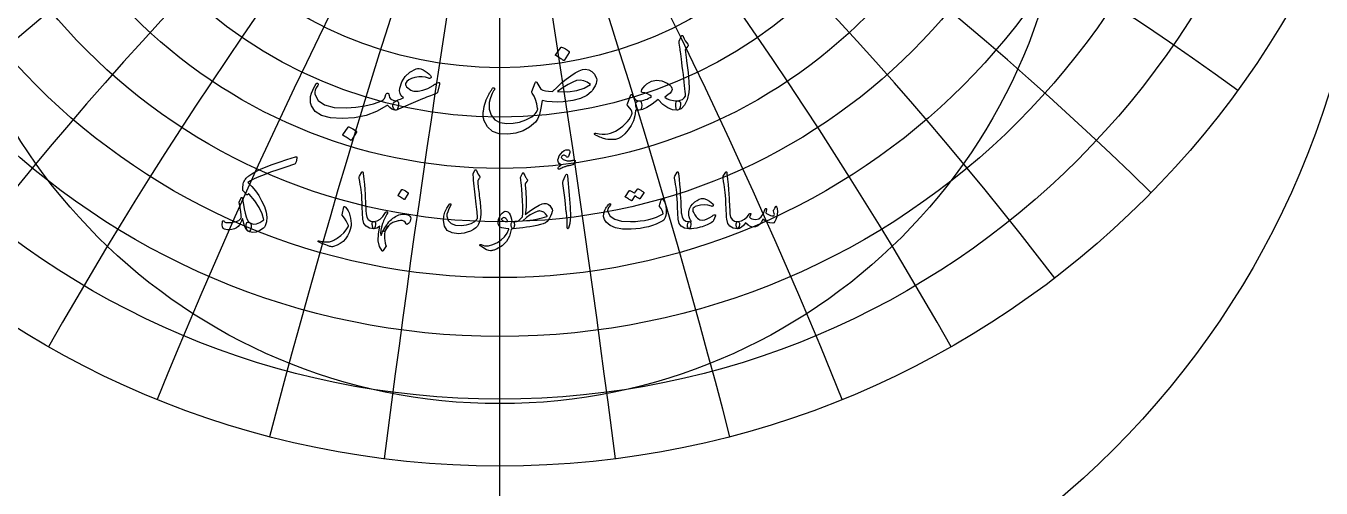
# Model space of a CAD drawing. Header units: millimetres. Extents: x -68 to 68, y -68 to 87.
# Drawn here: x -21.7 to 37.6, y -29.9 to -8.7 of the extents above; entities that cross this region are included whole.
import ezdxf

# ---------------------------------------------------------------- set-up
doc = ezdxf.new("R2010")
doc.units = ezdxf.units.MM
for name, color, linetype in [('ENGRAVE', 7, 'Continuous'), ('ENGRAVE_FINE', 8, 'Continuous'), ('GUIDE', 3, 'Continuous'), ('TEXT', 5, 'Continuous')]:
    doc.layers.add(name, color=color, linetype=linetype)

msp = doc.modelspace()

# ---------------------------------------------------------------- linework, layer by layer
at = {"layer": 'ENGRAVE'}
msp.add_lwpolyline([(0, -60.75), (0, 60.75)], dxfattribs=at)
for centre, radius in [((0, 0), 60.75), ((0, 12.9209), 41.8128), ((0, 11.6414), 37.4659), ((0, 10.6029), 33.562), ((0, 0), 39.7663), ((0, 9.7522), 30.0141), ((0, 9.0503), 26.7554), ((0, 8.4686), 23.7335), ((0, 7.9855), 20.9064), ((0, 0), 26.0306), ((0, 7.5846), 18.2399)]:
    msp.add_circle(centre, radius, dxfattribs=at)
at = {"layer": 'ENGRAVE_FINE'}
for centre, radius, start, end in [((-729.8172, -122.3881), 741.0759, 7.2741385, 13.7327429), ((-729.8172, -122.3881), 741.0759, 7.2741385, 13.7327429), ((729.8172, -122.3881), 741.0759, 166.2672571, 172.7258615), ((729.8172, -122.3881), 741.0759, 166.2672571, 172.7258615), ((-353.5632, -122.3881), 376.2541, 14.600687, 27.283105), ((-353.5632, -122.3881), 376.2541, 14.600687, 27.283105), ((353.5632, -122.3881), 376.2541, 152.716895, 165.399313), ((353.5632, -122.3881), 376.2541, 152.716895, 165.399313), ((-222.8915, -122.3881), 257.3729, 22.032702, 40.487991), ((-222.8915, -122.3881), 257.3729, 22.032702, 40.487991), ((222.8915, -122.3881), 257.3729, 139.512009, 157.967298), ((222.8915, -122.3881), 257.3729, 139.512009, 157.967298), ((-153.3626, -122.3881), 200.2006, 29.62447, 53.218263), ((-153.3626, -122.3881), 200.2006, 29.62447, 53.218263), ((153.3626, -122.3881), 200.2006, 126.781737, 150.37553), ((153.3626, -122.3881), 200.2006, 126.781737, 150.37553), ((-107.9808, -122.3881), 167.9883, 37.431974, 65.38611), ((-107.9808, -122.3881), 167.9883, 37.431974, 65.38611), ((107.9808, -122.3881), 167.9883, 114.61389, 142.568026), ((107.9808, -122.3881), 167.9883, 114.61389, 142.568026), ((-74.2972, -122.3881), 148.5943, 45.513129, 76.945134), ((-74.2972, -122.3881), 148.5943, 45.513129, 76.945134), ((74.2972, -122.3881), 148.5943, 103.054866, 134.486871), ((74.2972, -122.3881), 148.5943, 103.054866, 134.486871), ((-46.838, -122.3881), 136.9453, 53.927662, 87.885106), ((-46.838, -122.3881), 136.9453, 53.927662, 87.885106), ((46.838, -122.3881), 136.9453, 92.114894, 126.072338), ((46.838, -122.3881), 136.9453, 92.114894, 126.072338)]:
    msp.add_arc(centre, radius, start, end, dxfattribs=at)
at = {"layer": 'GUIDE'}
msp.add_circle((0, 0), 61.7625, dxfattribs=at)
at = {"layer": 'TEXT'}
for points in [[(8.2154, -9.4432), (8.2477, -9.365), (8.2729, -9.303), (8.2909, -9.2572), (8.3016, -9.2276), (8.31, -9.2087), (8.3208, -9.1953), (8.334, -9.1872), (8.3495, -9.1845), (8.3672, -9.1875), (8.3819, -9.1965), (8.3935, -9.2114), (8.4022, -9.2324), (8.442, -9.3351), (8.4896, -9.4276), (8.545, -9.5099), (8.6082, -9.5821), (8.6259, -9.6051), (8.631, -9.6312), (8.6235, -9.6602), (8.6034, -9.6923), (8.498, -9.8408), (8.5052, -9.9072), (8.5124, -9.9725), (8.5196, -10.0366), (8.5268, -10.0994), (8.534, -10.1611), (8.5411, -10.2216), (8.5483, -10.2809), (8.5555, -10.3389), (8.6217, -10.8767), (8.6621, -11.297), (8.6768, -11.6), (8.6657, -11.7856), (8.5753, -12.1224), (8.4573, -12.3712), (8.3118, -12.532), (8.1388, -12.6048), (8.134, -12.6048), (8.1292, -12.6048), (8.1244, -12.6048), (8.1196, -12.6048), (8.0912, -12.5778), (8.0729, -12.5162), (8.0648, -12.4197), (8.0669, -12.2886), (8.0714, -12.2401), (8.0849, -12.2048), (8.1073, -12.1826), (8.1388, -12.1736), (8.2603, -12.1494), (8.3615, -12.1054), (8.4423, -12.0416), (8.5028, -11.9581), (8.4988, -11.8578), (8.4914, -11.7437), (8.4808, -11.6159), (8.4669, -11.4743), (8.45, -11.3195), (8.4304, -11.1521), (8.4081, -10.9722), (8.3831, -10.7797), (8.36, -10.5904), (8.3388, -10.4204), (8.3193, -10.2695), (8.3016, -10.1378), (8.2864, -10.0252), (8.2741, -9.9318), (8.2648, -9.8575), (8.2585, -9.8024), (8.2106, -9.5294), (8.2091, -9.5024), (8.2094, -9.4791), (8.2115, -9.4593), (8.2154, -9.4432)], [(2.7928, -9.7258), (2.7987, -9.7198), (2.8071, -9.7162), (2.8179, -9.715), (2.8311, -9.7162), (2.9242, -9.7539), (3.0119, -9.8), (3.0942, -9.8545), (3.1712, -9.9174), (3.1787, -9.927), (3.182, -9.9366), (3.1811, -9.9461), (3.176, -9.9557), (2.9508, -10.3198), (2.9425, -10.3285), (2.9317, -10.3306), (2.9185, -10.3261), (2.9029, -10.315), (2.8895, -10.3054), (2.8682, -10.291), (2.8392, -10.2719), (2.8023, -10.2479), (2.7571, -10.2192), (2.7029, -10.1857), (2.6398, -10.1473), (2.5676, -10.1042), (2.558, -10.097), (2.5532, -10.0899), (2.5532, -10.0827), (2.558, -10.0755)], [(-2.764, -11.4024), (-2.8598, -11.7856), (-2.8706, -11.8042), (-2.8886, -11.8216), (-2.9137, -11.8377), (-2.946, -11.8527), (-3.0178, -11.878), (-3.0939, -11.906), (-3.1746, -11.9367), (-3.2598, -11.9701), (-3.3495, -12.0058), (-3.4436, -12.0437), (-3.5423, -12.0837), (-3.6454, -12.1257), (-4.7472, -12.6048), (-4.7975, -12.5937), (-4.8382, -12.5605), (-4.8694, -12.5051), (-4.8909, -12.4275), (-4.8945, -12.3452), (-4.8718, -12.2754), (-4.8227, -12.2183), (-4.7472, -12.1736), (-4.7378, -12.1693), (-4.7191, -12.1611), (-4.6911, -12.1489), (-4.6538, -12.1329), (-4.6075, -12.1133), (-4.5526, -12.0904), (-4.489, -12.0642), (-4.4167, -12.0347), (-4.5098, -11.9392), (-4.5688, -11.8347), (-4.5936, -11.7213), (-4.5843, -11.5988), (-4.4921, -11.3075), (-4.3352, -11.0611), (-4.1137, -10.8596), (-3.8275, -10.703), (-3.7649, -10.6883), (-3.6921, -10.6922), (-3.6092, -10.7147), (-3.5161, -10.7557), (-3.4194, -10.8117), (-3.3305, -10.8743), (-3.2493, -10.9434), (-3.176, -11.0192), (-3.1553, -11.047), (-3.146, -11.0731), (-3.1481, -11.0973), (-3.1616, -11.1198), (-3.182, -11.1371), (-3.2047, -11.1461), (-3.2299, -11.1467), (-3.2574, -11.1389), (-3.4008, -11.0937), (-3.5532, -11.0731), (-3.7146, -11.077), (-3.885, -11.1054), (-4.0391, -11.1515), (-4.1616, -11.2132), (-4.2523, -11.2904), (-4.3113, -11.3832), (-4.3173, -11.4246), (-4.3017, -11.4719), (-4.2646, -11.5252), (-4.2059, -11.5844), (-4.1388, -11.6383), (-4.0718, -11.6802), (-4.0047, -11.7102), (-3.9376, -11.7281), (-3.7368, -11.7332), (-3.5221, -11.691), (-3.2936, -11.6015), (-3.0514, -11.4647), (-3.0254, -11.4482), (-2.9999, -11.4323), (-2.9751, -11.4171), (-2.9508, -11.4024), (-2.9275, -11.3886), (-2.9053, -11.3761), (-2.8844, -11.3647), (-2.8646, -11.3545), (-2.8098, -11.3287), (-2.7748, -11.3282), (-2.7595, -11.3527), (-2.764, -11.4024)], [(3.9137, -10.7222), (4.0808, -10.7467), (4.2227, -10.8252), (4.3394, -10.9575), (4.431, -11.1437), (4.4412, -11.215), (4.4334, -11.2946), (4.4077, -11.3826), (4.364, -11.479), (4.3137, -11.5719), (4.2682, -11.6491), (4.2275, -11.7108), (4.1915, -11.7569), (3.982, -11.9293), (3.6981, -12.0635), (3.3401, -12.1593), (2.9077, -12.2168), (2.6476, -12.2293), (2.3988, -12.2239), (2.1613, -12.2006), (1.9353, -12.1593), (1.882, -12.5105), (1.8131, -12.7928), (1.7287, -13.0063), (1.6287, -13.1509), (1.3664, -13.3739), (1.0682, -13.5401), (0.7341, -13.6494), (0.3641, -13.7018), (-0.0254, -13.6835), (-0.3365, -13.5712), (-0.5692, -13.3649), (-0.7233, -13.0646), (-0.7365, -13.0181), (-0.7473, -12.9694), (-0.7557, -12.9187), (-0.7617, -12.8658), (-0.7647, -12.8112), (-0.7641, -12.7551), (-0.7599, -12.6974), (-0.7521, -12.6383), (-0.7353, -12.5337), (-0.7138, -12.4305), (-0.6874, -12.3289), (-0.6563, -12.2287), (-0.6206, -12.1304), (-0.5808, -12.0341), (-0.5368, -11.94), (-0.4886, -11.8479), (-0.4672, -11.8105), (-0.4461, -11.7748), (-0.4253, -11.741), (-0.4048, -11.709), (-0.3849, -11.6787), (-0.3659, -11.6503), (-0.3477, -11.6237), (-0.3305, -11.5988), (-0.3183, -11.5847), (-0.3054, -11.576), (-0.2919, -11.5728), (-0.2778, -11.5749), (-0.2629, -11.5805), (-0.2515, -11.588), (-0.2437, -11.5973), (-0.2395, -11.6084), (-0.2383, -11.621), (-0.2395, -11.6347), (-0.2431, -11.6497), (-0.2491, -11.6659), (-0.2841, -11.7189), (-0.3174, -11.7772), (-0.3488, -11.841), (-0.3784, -11.9102), (-0.4407, -12.0871), (-0.479, -12.2539), (-0.4934, -12.4105), (-0.4838, -12.5569), (-0.3943, -12.835), (-0.2311, -13.0371), (0.0057, -13.1631), (0.3162, -13.2131), (0.6162, -13.1991), (0.9078, -13.1425), (1.191, -13.0434), (1.4658, -12.9018), (1.5488, -12.8428), (1.6203, -12.7712), (1.6805, -12.6871), (1.7293, -12.5904), (1.735, -12.5769), (1.7377, -12.5605), (1.7374, -12.541), (1.7341, -12.5185), (1.6919, -12.3042), (1.6371, -12.1162), (1.5697, -11.9545), (1.4898, -11.8192), (1.4739, -11.7943), (1.4646, -11.7725), (1.4619, -11.7536), (1.4658, -11.7377), (1.6143, -11.3449), (1.6356, -11.3153), (1.6563, -11.303), (1.6763, -11.3081), (1.6958, -11.3305), (1.873, -11.6323), (1.9679, -11.6772), (2.0898, -11.7114), (2.2386, -11.7347), (2.4143, -11.7473), (2.623, -11.544), (2.8323, -11.3557), (3.0422, -11.1823), (3.2526, -11.024), (3.4538, -10.8919), (3.6311, -10.7976), (3.7844, -10.741), (3.9137, -10.7222)], [(4.1484, -11.4311), (4.0014, -11.3192), (3.8478, -11.2515), (3.6877, -11.2282), (3.5209, -11.2491), (3.3401, -11.3129), (3.1329, -11.418), (2.8993, -11.5644), (2.6395, -11.7521), (3.1128, -11.7536), (3.5221, -11.7006), (3.8673, -11.5931), (4.1484, -11.4311)], [(8.1388, -12.1736), (8.2088, -12.1841), (8.2561, -12.2156), (8.2807, -12.268), (8.2825, -12.3413), (8.2591, -12.4548), (8.2274, -12.5365), (8.1873, -12.5865), (8.1388, -12.6048), (7.9181, -12.5847), (7.6969, -12.4958), (7.475, -12.338), (7.2525, -12.1114), (6.972, -12.329), (6.734, -12.4838), (6.5385, -12.5757), (6.3855, -12.6048), (6.3349, -12.5934), (6.2933, -12.5593), (6.2607, -12.5024), (6.237, -12.4227), (6.2301, -12.3174), (6.2526, -12.2407), (6.3044, -12.1928), (6.3855, -12.1736), (6.4593, -12.1665), (6.5322, -12.1545), (6.6042, -12.1377), (6.6753, -12.1162), (6.7455, -12.0895), (6.8148, -12.0575), (6.8832, -12.0201), (6.9508, -11.9772), (6.8678, -11.9096), (6.7675, -11.8551), (6.6499, -11.8138), (6.5148, -11.7856), (6.5026, -11.7805), (6.4945, -11.7701), (6.4906, -11.7542), (6.4909, -11.7329), (6.5136, -11.6596), (6.5627, -11.5784), (6.6382, -11.4895), (6.74, -11.3928), (6.9523, -11.2656), (7.1771, -11.2192), (7.4145, -11.2536), (7.6645, -11.3689), (7.7705, -11.4425), (7.8442, -11.515), (7.8855, -11.5862), (7.8945, -11.6563), (7.8681, -11.7317), (7.8034, -11.8144), (7.7004, -11.9042), (7.5591, -12.0012), (7.66, -12.0766), (7.7903, -12.1305), (7.9498, -12.1629), (8.1388, -12.1736)], [(-8.4022, -11.388), (-8.3852, -11.3695), (-8.3675, -11.3617), (-8.3492, -11.3647), (-8.3304, -11.3784), (-8.316, -11.3964), (-8.3112, -11.4168), (-8.316, -11.4395), (-8.3304, -11.4647), (-8.4034, -11.5778), (-8.4501, -11.6826), (-8.4705, -11.779), (-8.4645, -11.8671), (-8.3145, -12.1563), (-8.0226, -12.3581), (-7.5888, -12.4724), (-7.013, -12.4994), (-6.5858, -12.4679), (-6.1759, -12.4024), (-5.7834, -12.3027), (-5.4083, -12.1689), (-5.3421, -12.1296), (-5.2873, -12.0695), (-5.2439, -11.9883), (-5.2119, -11.8862), (-5.2011, -11.8572), (-5.1831, -11.8371), (-5.158, -11.826), (-5.1256, -11.8239), (-5.1026, -11.8338), (-5.0861, -11.8539), (-5.0762, -11.8841), (-5.073, -11.9245), (-5.0505, -12.0245), (-4.9879, -12.0994), (-4.8852, -12.1491), (-4.7424, -12.1736), (-4.6909, -12.185), (-4.6562, -12.2144), (-4.6382, -12.2617), (-4.637, -12.3269), (-4.6544, -12.4485), (-4.6777, -12.5353), (-4.7071, -12.5874), (-4.7424, -12.6048), (-4.8475, -12.591), (-4.9472, -12.5497), (-5.0415, -12.4808), (-5.1304, -12.3844), (-5.1379, -12.3805), (-5.1508, -12.3832), (-5.1691, -12.3925), (-5.1927, -12.4084), (-5.6394, -12.6599), (-6.1268, -12.8395), (-6.655, -12.9473), (-7.2238, -12.9832), (-7.7495, -12.9473), (-8.1579, -12.8395), (-8.4489, -12.6599), (-8.6226, -12.4084), (-8.6621, -12.268), (-8.6753, -12.1245), (-8.6621, -11.9781), (-8.6226, -11.8287), (-8.5693, -11.6898), (-8.5148, -11.5701), (-8.4591, -11.4695), (-8.4022, -11.388)], [(5.8442, -12.3078), (5.9927, -11.9245), (6.0092, -11.894), (6.025, -11.879), (6.0403, -11.8796), (6.055, -11.8958), (6.0951, -11.9629), (6.134, -12.0204), (6.1717, -12.0683), (6.2083, -12.1066), (6.2484, -12.1359), (6.2921, -12.1569), (6.3394, -12.1695), (6.3903, -12.1736), (6.4406, -12.1868), (6.4765, -12.2263), (6.4981, -12.2922), (6.5053, -12.3844), (6.4981, -12.4772), (6.4765, -12.5449), (6.4406, -12.5874), (6.3903, -12.6048), (6.3517, -12.6066), (6.3124, -12.6072), (6.2726, -12.6066), (6.2322, -12.6048), (6.2253, -12.6066), (6.219, -12.612), (6.2133, -12.6209), (6.2083, -12.6335), (6.1825, -12.8602), (6.1196, -13.0802), (6.0196, -13.2937), (5.8825, -13.5006), (5.7295, -13.6805), (5.5819, -13.8131), (5.4397, -13.8985), (5.3029, -13.9365), (5.1741, -13.9464), (5.0562, -13.9473), (4.949, -13.9392), (4.8526, -13.9221), (4.8054, -13.9089), (4.755, -13.8934), (4.7013, -13.8754), (4.6442, -13.855), (4.5842, -13.8317), (4.5215, -13.8047), (4.456, -13.7742), (4.3879, -13.7401), (4.3709, -13.7323), (4.358, -13.7233), (4.3493, -13.7131), (4.3448, -13.7018), (4.3418, -13.6865), (4.3424, -13.6742), (4.3466, -13.6649), (4.3544, -13.6586), (4.3646, -13.653), (4.376, -13.6503), (4.3885, -13.6506), (4.4023, -13.6539), (4.5532, -13.6844), (4.6945, -13.6994), (4.8262, -13.6988), (4.9484, -13.6826), (5.0692, -13.6507), (5.1873, -13.6077), (5.3027, -13.5537), (5.4155, -13.4886), (5.5258, -13.4127), (5.634, -13.3263), (5.7402, -13.2295), (5.8442, -13.1221), (5.9223, -13.0242), (5.9843, -12.9269), (6.0301, -12.8302), (6.0598, -12.7341), (6.0511, -12.667), (6.0154, -12.5904), (5.9529, -12.5042), (5.8634, -12.4084), (5.8478, -12.3877), (5.8394, -12.3641), (5.8382, -12.3374), (5.8442, -12.3078)], [(-6.9508, -13.376), (-6.9448, -13.37), (-6.9364, -13.3664), (-6.9256, -13.3652), (-6.9124, -13.3664), (-6.8193, -13.4042), (-6.7316, -13.4503), (-6.6493, -13.5048), (-6.5723, -13.5676), (-6.5648, -13.5772), (-6.5615, -13.5868), (-6.5624, -13.5964), (-6.5675, -13.6059), (-6.7927, -13.97), (-6.8011, -13.9787), (-6.8118, -13.9808), (-6.825, -13.9763), (-6.8406, -13.9652), (-6.8541, -13.9556), (-6.8753, -13.9413), (-6.9044, -13.9221), (-6.9412, -13.8982), (-6.9864, -13.8694), (-7.0406, -13.8359), (-7.1037, -13.7976), (-7.1759, -13.7544), (-7.1855, -13.7473), (-7.1903, -13.7401), (-7.1903, -13.7329), (-7.1855, -13.7257)], [(-9.3573, -14.7341), (-9.3209, -14.7276), (-9.298, -14.7368), (-9.2886, -14.7617), (-9.2926, -14.8023), (-9.3321, -14.9604), (-9.3443, -15.0008), (-9.3591, -15.0323), (-9.3766, -15.0547), (-9.3968, -15.0682), (-9.8014, -15.2008), (-10.1675, -15.3255), (-10.4948, -15.4424), (-10.7836, -15.5514), (-11.0333, -15.653), (-11.2435, -15.7477), (-11.4141, -15.8354), (-11.5453, -15.9161), (-11.3611, -16.0957), (-11.1932, -16.2933), (-11.0414, -16.5089), (-10.9058, -16.7424), (-10.7818, -17.0146), (-10.7046, -17.267), (-10.674, -17.4996), (-10.6902, -17.7125), (-10.7145, -17.8081), (-10.7441, -17.8867), (-10.7791, -17.9482), (-10.8195, -17.9927), (-10.9875, -18.1077), (-11.1501, -18.1759), (-11.3073, -18.1975), (-11.4591, -18.1723), (-11.5242, -18.1386), (-11.5722, -18.0843), (-11.6032, -18.0093), (-11.6171, -17.9136), (-11.6165, -17.8373), (-11.6037, -17.7807), (-11.5787, -17.7439), (-11.5417, -17.7268), (-11.523, -17.7277), (-11.4995, -17.734), (-11.471, -17.7457), (-11.4375, -17.7628), (-11.2996, -17.8099), (-11.1483, -17.8005), (-10.9835, -17.7345), (-10.8052, -17.6119), (-10.8838, -17.3404), (-11.0225, -17.0541), (-11.2215, -16.753), (-11.4806, -16.437), (-11.488, -16.4319), (-11.4959, -16.4307), (-11.5042, -16.4337), (-11.5129, -16.4406), (-11.5525, -16.473), (-11.5617, -16.4795), (-11.5713, -16.481), (-11.5814, -16.4777), (-11.592, -16.4694), (-11.7644, -16.2754), (-11.7685, -16.2605), (-11.7698, -16.2269), (-11.7685, -16.1743), (-11.7644, -16.1029), (-11.7577, -16.027), (-11.7483, -15.9646), (-11.7361, -15.9156), (-11.7213, -15.8802), (-11.6958, -15.835), (-11.6697, -15.793), (-11.6428, -15.7542), (-11.6153, -15.7185), (-11.5872, -15.6857), (-11.5583, -15.6556), (-11.5288, -15.6282), (-11.4986, -15.6035), (-11.3519, -15.5082), (-11.1707, -15.4091), (-10.9549, -15.3061), (-10.7046, -15.1993), (-10.4196, -15.0887), (-10.1001, -14.9743), (-9.746, -14.8561), (-9.3573, -14.7341)], [(3.3251, -15.1077), (3.2783, -15.1165), (3.2348, -15.1248), (3.1947, -15.1326), (3.158, -15.14), (3.1249, -15.1472), (3.0956, -15.1544), (3.0701, -15.1616), (3.0484, -15.1688), (3.0264, -15.177), (2.9999, -15.1872), (2.969, -15.1994), (2.9335, -15.2137), (2.8935, -15.2302), (2.849, -15.2492), (2.8001, -15.2706), (2.7467, -15.2945), (2.7249, -15.3017), (2.7062, -15.3017), (2.6907, -15.2945), (2.6784, -15.2802), (2.671, -15.2449), (2.6919, -15.2038), (2.741, -15.1569), (2.8185, -15.1041), (2.7592, -15.0704), (2.7143, -15.0341), (2.6838, -14.995), (2.6676, -14.9532), (2.6645, -14.8744), (2.6838, -14.7889), (2.7255, -14.6966), (2.7898, -14.5975), (2.8663, -14.5088), (2.9452, -14.4475), (3.0262, -14.4136), (3.1095, -14.4071), (3.156, -14.4188), (3.1877, -14.4431), (3.2045, -14.4799), (3.2065, -14.5293), (3.1984, -14.5827), (3.185, -14.6317), (3.1661, -14.6761), (3.1419, -14.7161), (3.1176, -14.7442), (3.0951, -14.7565), (3.0745, -14.7532), (3.0556, -14.7341), (3.0341, -14.7056), (3.0089, -14.6847), (2.9802, -14.6714), (2.9478, -14.6658), (2.9139, -14.6658), (2.8841, -14.673), (2.8583, -14.6874), (2.8365, -14.7089), (2.8205, -14.735), (2.8158, -14.7592), (2.8223, -14.7817), (2.8401, -14.8023), (2.9065, -14.8515), (2.9874, -14.8877), (3.0826, -14.9108), (3.1922, -14.9209), (3.2017, -14.9206), (3.2124, -14.9195), (3.2241, -14.9179), (3.2371, -14.9155), (3.2511, -14.9127), (3.2663, -14.9097), (3.2825, -14.9064), (3.2999, -14.9029), (3.3188, -14.8994), (3.3359, -14.8962), (3.3511, -14.8932), (3.3646, -14.8904), (3.3765, -14.888), (3.3871, -14.8863), (3.3963, -14.8853), (3.4041, -14.885), (3.4189, -14.8865), (3.4311, -14.8913), (3.4405, -14.8991), (3.4472, -14.9101), (3.4515, -14.9207), (3.4535, -14.9308), (3.4533, -14.9404), (3.4508, -14.9496), (3.416, -15.0148), (3.3835, -15.0628), (3.3532, -15.0938), (3.3251, -15.1077)], [(-6.3107, -15.4382), (-6.3037, -15.4275), (-6.2972, -15.4203), (-6.2911, -15.4167), (-6.2855, -15.4167), (-6.277, -15.4214), (-6.2693, -15.4356), (-6.2626, -15.4591), (-6.2568, -15.4921), (-6.2271, -15.7605), (-6.2029, -16.0086), (-6.184, -16.2365), (-6.1705, -16.4442), (-6.1619, -16.6218), (-6.1539, -16.781), (-6.1466, -16.9218), (-6.14, -17.0442), (-6.1343, -17.1482), (-6.1297, -17.2337), (-6.1262, -17.3009), (-6.1238, -17.3496), (-6.0919, -17.4955), (-6.0214, -17.6029), (-5.9123, -17.6716), (-5.7646, -17.7017), (-5.7235, -17.7125), (-5.6972, -17.7376), (-5.6857, -17.7771), (-5.6891, -17.831), (-5.7059, -17.9159), (-5.7241, -17.9765), (-5.7437, -18.0129), (-5.7646, -18.025), (-5.9725, -17.9976), (-6.1256, -17.9154), (-6.224, -17.7785), (-6.2675, -17.5867), (-6.2744, -17.495), (-6.2806, -17.403), (-6.2861, -17.3109), (-6.2909, -17.2185), (-6.2953, -17.1258), (-6.2994, -17.033), (-6.3034, -16.9399), (-6.3071, -16.8466), (-6.3138, -16.6686), (-6.3232, -16.5084), (-6.3354, -16.366), (-6.3502, -16.2412), (-6.3677, -16.1214), (-6.3879, -15.9938), (-6.4108, -15.8583), (-6.4364, -15.7149), (-6.4398, -15.6891), (-6.4391, -15.6655), (-6.4344, -15.6442), (-6.4256, -15.6251)], [(-1.1443, -15.352), (-1.138, -15.341), (-1.1299, -15.3332), (-1.12, -15.3284), (-1.1084, -15.3269), (-1.0967, -15.3289), (-1.0868, -15.335), (-1.0787, -15.3451), (-1.0724, -15.3592), (-1.039, -15.4416), (-1.0033, -15.5128), (-0.9653, -15.5728), (-0.9251, -15.6215), (-0.9132, -15.639), (-0.9099, -15.6592), (-0.915, -15.6821), (-0.9287, -15.7077), (-0.9375, -15.7201), (-0.9458, -15.732), (-0.9536, -15.7434), (-0.9611, -15.7544), (-0.968, -15.7647), (-0.9745, -15.7742), (-0.9806, -15.7827), (-0.9862, -15.7903), (-0.9956, -15.8043), (-1.0024, -15.8209), (-1.0064, -15.8402), (-1.0078, -15.8622), (-1.0035, -15.9243), (-0.9979, -15.992), (-0.9909, -16.0653), (-0.9826, -16.1442), (-0.9732, -16.2288), (-0.9629, -16.3189), (-0.9516, -16.4147), (-0.9395, -16.5161), (-0.9259, -16.6172), (-0.9139, -16.7123), (-0.9035, -16.8014), (-0.8946, -16.8843), (-0.8871, -16.9615), (-0.8807, -17.033), (-0.8754, -17.0989), (-0.8712, -17.1592), (-0.8665, -17.3377), (-0.8811, -17.5068), (-0.915, -17.6664), (-0.9682, -17.8166), (-1.0201, -17.9049), (-1.1003, -17.9864), (-1.2087, -18.0612), (-1.3455, -18.1292), (-1.4937, -18.1856), (-1.6329, -18.2253), (-1.7631, -18.2484), (-1.8844, -18.255), (-2.188, -18.2132), (-2.4053, -18.0987), (-2.5365, -17.9114), (-2.5814, -17.6514), (-2.5657, -17.4576), (-2.5149, -17.2679), (-2.4291, -17.0822), (-2.3083, -16.9005), (-2.2991, -16.8899), (-2.2895, -16.8834), (-2.2794, -16.881), (-2.2688, -16.8825), (-2.2576, -16.8868), (-2.2491, -16.8924), (-2.2432, -16.8994), (-2.2401, -16.9077), (-2.2378, -16.92), (-2.2383, -16.9319), (-2.2414, -16.9434), (-2.2473, -16.9544), (-2.3297, -17.1149), (-2.3865, -17.2517), (-2.4177, -17.3646), (-2.4233, -17.4538), (-2.3634, -17.6458), (-2.2338, -17.7798), (-2.0346, -17.8559), (-1.7658, -17.8741), (-1.5235, -17.8479), (-1.3176, -17.787), (-1.1481, -17.6916), (-1.0149, -17.5616), (-1.0178, -17.4988), (-1.0226, -17.4255), (-1.0294, -17.3416), (-1.0383, -17.2472), (-1.0494, -17.142), (-1.063, -17.0258), (-1.0791, -16.8986), (-1.0976, -16.7604), (-1.1151, -16.6178), (-1.1317, -16.4774), (-1.1474, -16.3394), (-1.1623, -16.2035), (-1.1759, -16.0699), (-1.1883, -15.9385), (-1.1993, -15.8094), (-1.209, -15.6826), (-1.2233, -15.5604), (-1.2227, -15.5465), (-1.2206, -15.5335), (-1.2173, -15.5213), (-1.2126, -15.5101)], [(8.1286, -15.4382), (8.1355, -15.4275), (8.1421, -15.4203), (8.1481, -15.4167), (8.1537, -15.4167), (8.1623, -15.4214), (8.1699, -15.4356), (8.1766, -15.4591), (8.1825, -15.4921), (8.2121, -15.7605), (8.2364, -16.0086), (8.2552, -16.2365), (8.2687, -16.4442), (8.2773, -16.6218), (8.2853, -16.781), (8.2926, -16.9218), (8.2992, -17.0442), (8.305, -17.1482), (8.3096, -17.2337), (8.313, -17.3009), (8.3154, -17.3496), (8.3473, -17.4955), (8.4178, -17.6029), (8.5269, -17.6716), (8.6747, -17.7017), (8.7158, -17.7125), (8.742, -17.7376), (8.7535, -17.7771), (8.7501, -17.831), (8.7333, -17.9159), (8.7151, -17.9765), (8.6956, -18.0129), (8.6747, -18.025), (8.4667, -17.9976), (8.3136, -17.9154), (8.2153, -17.7785), (8.1717, -17.5867), (8.1648, -17.495), (8.1587, -17.403), (8.1532, -17.3109), (8.1483, -17.2185), (8.144, -17.1258), (8.1398, -17.033), (8.1359, -16.9399), (8.1322, -16.8466), (8.1254, -16.6686), (8.116, -16.5084), (8.1039, -16.366), (8.0891, -16.2412), (8.0715, -16.1214), (8.0513, -15.9938), (8.0284, -15.8583), (8.0028, -15.7149), (7.9995, -15.6891), (8.0001, -15.6655), (8.0049, -15.6442), (8.0136, -15.6251)], [(10.3525, -15.4382), (10.3594, -15.4275), (10.366, -15.4203), (10.372, -15.4167), (10.3776, -15.4167), (10.3862, -15.4214), (10.3938, -15.4356), (10.4005, -15.4591), (10.4064, -15.4921), (10.436, -15.7605), (10.4603, -16.0086), (10.4791, -16.2365), (10.4926, -16.4442), (10.5012, -16.6218), (10.5092, -16.781), (10.5165, -16.9218), (10.5231, -17.0442), (10.5289, -17.1482), (10.5335, -17.2337), (10.537, -17.3009), (10.5393, -17.3496), (10.5712, -17.4955), (10.6417, -17.6029), (10.7508, -17.6716), (10.8986, -17.7017), (10.9397, -17.7125), (10.9659, -17.7376), (10.9774, -17.7771), (10.974, -17.831), (10.9572, -17.9159), (10.939, -17.9765), (10.9195, -18.0129), (10.8986, -18.025), (10.6907, -17.9976), (10.5375, -17.9154), (10.4392, -17.7785), (10.3956, -17.5867), (10.3888, -17.495), (10.3826, -17.403), (10.3771, -17.3109), (10.3722, -17.2185), (10.3679, -17.1258), (10.3637, -17.033), (10.3598, -16.9399), (10.3561, -16.8466), (10.3493, -16.6686), (10.3399, -16.5084), (10.3278, -16.366), (10.313, -16.2412), (10.2955, -16.1214), (10.2752, -15.9938), (10.2523, -15.8583), (10.2267, -15.7149), (10.2234, -15.6891), (10.224, -15.6655), (10.2288, -15.6442), (10.2375, -15.6251)], [(1.0473, -15.4814), (1.0558, -15.4722), (1.0635, -15.4661), (1.0702, -15.4632), (1.076, -15.4634), (1.083, -15.4665), (1.0895, -15.4724), (1.0956, -15.4809), (1.1012, -15.4921), (1.124, -15.5406), (1.1456, -15.5855), (1.1662, -15.6269), (1.1856, -15.6646), (1.2041, -15.6983), (1.222, -15.7275), (1.2392, -15.7522), (1.2557, -15.7724), (1.2678, -15.789), (1.2718, -15.8065), (1.2678, -15.8249), (1.2557, -15.8442), (1.1838, -15.934), (1.1746, -15.9495), (1.1685, -15.9673), (1.1656, -15.9873), (1.1658, -16.0095), (1.1775, -16.179), (1.1874, -16.3283), (1.1955, -16.4575), (1.2018, -16.5664), (1.2065, -16.6553), (1.2099, -16.7244), (1.2119, -16.7738), (1.2126, -16.8035), (1.2118, -16.8911), (1.2094, -16.9741), (1.2055, -17.0527), (1.2, -17.1268), (1.1931, -17.1964), (1.1852, -17.2616), (1.1761, -17.3222), (1.1658, -17.3783), (1.4099, -17.1915), (1.6212, -17.0478), (1.7997, -16.9472), (1.9455, -16.8897), (2.0104, -16.8744), (2.0685, -16.8682), (2.1199, -16.8709), (2.1646, -16.8825), (2.2277, -16.9153), (2.2877, -16.967), (2.3445, -17.0375), (2.3982, -17.1268), (2.4065, -17.1482), (2.4098, -17.1726), (2.4083, -17.2003), (2.4017, -17.231), (2.366, -17.3415), (2.3236, -17.4466), (2.2744, -17.5463), (2.2185, -17.6406), (2.1642, -17.7012), (2.0874, -17.7538), (1.9881, -17.7982), (1.8664, -17.8346), (1.7035, -17.8706), (1.5417, -17.9033), (1.3811, -17.9326), (1.2215, -17.9586), (1.0633, -17.9809), (0.9067, -17.9994), (0.7517, -18.0141), (0.5982, -18.025), (0.5809, -18.0201), (0.565, -18.0053), (0.5504, -17.9806), (0.5371, -17.946), (0.5254, -17.9035), (0.5192, -17.8624), (0.5183, -17.8227), (0.5227, -17.7843), (0.5328, -17.7509), (0.5488, -17.7259), (0.5706, -17.7095), (0.5982, -17.7017), (0.6349, -17.6997), (0.6696, -17.6972), (0.7023, -17.6943), (0.7329, -17.6909), (0.7615, -17.6875), (0.7882, -17.6846), (0.8127, -17.6821), (0.8353, -17.6801), (1.0365, -17.4861), (1.0383, -17.4777), (1.0401, -17.4668), (1.0419, -17.4534), (1.0437, -17.4376), (1.0455, -17.4193), (1.0473, -17.3985), (1.0491, -17.3753), (1.0509, -17.3496), (1.0524, -17.3216), (1.0536, -17.2917), (1.0542, -17.2597), (1.0545, -17.2256), (1.0545, -17.1898), (1.0545, -17.1524), (1.0545, -17.1135), (1.0545, -17.0729), (1.054, -17.0271), (1.0527, -16.9723), (1.0504, -16.9086), (1.0473, -16.8358), (1.0432, -16.7545), (1.0383, -16.6652), (1.0325, -16.5677), (1.0257, -16.4622), (1.0102, -16.228), (0.9961, -16.0427), (0.9833, -15.9064), (0.9718, -15.8191), (0.9626, -15.7629), (0.9566, -15.7203), (0.9536, -15.6911), (0.9539, -15.6754), (0.9648, -15.6457), (0.9759, -15.6179), (0.9872, -15.5918), (0.9988, -15.5676), (1.0106, -15.5447), (1.0226, -15.5227), (1.0348, -15.5016), (1.0473, -15.4814)], [(2.9981, -15.6179), (3.0325, -15.5514), (3.0601, -15.5281), (3.081, -15.5478), (3.0951, -15.6107), (3.1778, -16.4909), (3.227, -17.0312), (3.238, -17.4628), (3.2108, -17.7857), (3.1454, -17.9999), (3.1335, -18.0174), (3.123, -18.0268), (3.1138, -18.0282), (3.1059, -18.0214), (3.0996, -18.0109), (3.0951, -17.9972), (3.0925, -17.9803), (3.0916, -17.9604), (3.0916, -17.8047), (3.0844, -17.6397), (3.07, -17.4652), (3.0484, -17.2813), (3.0437, -17.2333), (3.0296, -17.1035), (3.006, -16.892), (2.973, -16.5987), (2.894, -15.9484), (2.8922, -15.9138), (2.894, -15.882), (2.8993, -15.8528), (2.9083, -15.8263)], [(-11.5381, -18.1292), (-11.6079, -18.0565), (-11.6701, -17.9424), (-11.7247, -17.787), (-11.7716, -17.5903), (-11.7781, -17.5687), (-11.7869, -17.5652), (-11.7979, -17.5795), (-11.8111, -17.6119), (-11.8223, -17.6423), (-11.834, -17.6725), (-11.8465, -17.7025), (-11.8596, -17.7322), (-11.8732, -17.7617), (-11.887, -17.791), (-11.9011, -17.8201), (-11.9153, -17.849), (-11.9751, -17.928), (-12.0536, -17.9891), (-12.1511, -18.0322), (-12.2674, -18.0574), (-12.3806, -18.069), (-12.4758, -18.0717), (-12.553, -18.0654), (-12.6123, -18.0502), (-12.6653, -18.0129), (-12.6985, -17.9442), (-12.712, -17.844), (-12.7057, -17.7125), (-12.7008, -17.6902), (-12.6932, -17.6738), (-12.6828, -17.6633), (-12.6698, -17.6586), (-12.655, -17.6583), (-12.6429, -17.6613), (-12.6334, -17.6673), (-12.6267, -17.6765), (-12.6063, -17.705), (-12.5773, -17.7259), (-12.5398, -17.7392), (-12.4938, -17.7448), (-12.4676, -17.7461), (-12.4394, -17.7466), (-12.4092, -17.7461), (-12.377, -17.7448), (-12.343, -17.7425), (-12.3074, -17.7394), (-12.2702, -17.7354), (-12.2315, -17.7304), (-12.0707, -17.6958), (-11.9513, -17.6424), (-11.8731, -17.5701), (-11.8363, -17.4789), (-11.8382, -17.4594), (-11.8403, -17.4367), (-11.8427, -17.4109), (-11.8453, -17.3819), (-11.8485, -17.3496), (-11.8529, -17.3137), (-11.8584, -17.2741), (-11.865, -17.231), (-11.872, -17.1871), (-11.8785, -17.1452), (-11.8846, -17.1054), (-11.8902, -17.0676), (-11.8958, -17.0317), (-11.9019, -16.9979), (-11.9084, -16.9662), (-11.9153, -16.9364), (-11.9254, -16.8792), (-11.9306, -16.8331), (-11.9308, -16.7983), (-11.9261, -16.7747), (-11.8507, -16.6095), (-11.8446, -16.6016), (-11.8372, -16.596), (-11.8284, -16.5926), (-11.8183, -16.5915), (-11.8084, -16.5933), (-11.8004, -16.5987), (-11.7941, -16.6077), (-11.7896, -16.6203), (-11.7667, -16.7608), (-11.7375, -16.9238), (-11.702, -17.1093), (-11.6602, -17.3173), (-11.618, -17.4812), (-11.5668, -17.6101), (-11.5067, -17.7039), (-11.4375, -17.7628), (-11.4123, -17.7834), (-11.3944, -17.813), (-11.3836, -17.8517), (-11.38, -17.8993), (-11.3838, -17.9626), (-11.3953, -18.0196), (-11.4144, -18.0704), (-11.4411, -18.1148), (-11.4606, -18.1359), (-11.4833, -18.1454), (-11.5091, -18.1431), (-11.5381, -18.1292)], [(-4.4819, -16.2358), (-4.4775, -16.2313), (-4.4712, -16.2287), (-4.4631, -16.2278), (-4.4532, -16.2287), (-4.3834, -16.2569), (-4.3176, -16.2915), (-4.2558, -16.3324), (-4.1981, -16.3795), (-4.1925, -16.3867), (-4.19, -16.3939), (-4.1907, -16.4011), (-4.1945, -16.4083), (-4.3634, -16.6813), (-4.3697, -16.6878), (-4.3778, -16.6894), (-4.3876, -16.6861), (-4.3993, -16.6777), (-4.4094, -16.6706), (-4.4254, -16.6598), (-4.4471, -16.6454), (-4.4748, -16.6274), (-4.5087, -16.6059), (-4.5493, -16.5807), (-4.5967, -16.552), (-4.6508, -16.5197), (-4.658, -16.5143), (-4.6616, -16.5089), (-4.6616, -16.5035), (-4.658, -16.4981)], [(6.3035, -16.2107), (6.308, -16.2062), (6.3142, -16.2035), (6.3223, -16.2026), (6.3322, -16.2035), (6.3676, -16.2167), (6.4018, -16.2313), (6.4349, -16.2473), (6.4669, -16.2646), (6.498, -16.2834), (6.5285, -16.3041), (6.5582, -16.3266), (6.5873, -16.3508), (6.5929, -16.3582), (6.5954, -16.3661), (6.5947, -16.3744), (6.5909, -16.3831), (6.4184, -16.6562), (6.4137, -16.6598), (6.4068, -16.6598), (6.3976, -16.6562), (6.3861, -16.649), (6.3782, -16.6424), (6.3654, -16.6333), (6.3477, -16.6217), (6.325, -16.6077), (6.2972, -16.591), (6.2639, -16.5713), (6.2253, -16.5487), (6.1813, -16.5233), (6.0448, -16.7352), (6.0385, -16.7417), (6.0304, -16.7433), (6.0205, -16.7399), (6.0089, -16.7316), (5.9988, -16.7244), (5.9828, -16.7137), (5.961, -16.6993), (5.9334, -16.6813), (5.8995, -16.6598), (5.8589, -16.6346), (5.8115, -16.6059), (5.7574, -16.5736), (5.7518, -16.5682), (5.7493, -16.5628), (5.75, -16.5574), (5.7538, -16.552), (5.9298, -16.2897), (5.9343, -16.2852), (5.9406, -16.2825), (5.9487, -16.2816), (5.9586, -16.2825), (5.9887, -16.2923), (6.0178, -16.3036), (6.0461, -16.3166), (6.0735, -16.331), (6.1, -16.3469), (6.1256, -16.3638), (6.1503, -16.3819), (6.1741, -16.4011)], [(-7.137, -17.0226), (-7.135, -17.0161), (-7.1325, -17.011), (-7.1296, -17.0072), (-7.1262, -17.0047), (-7.1161, -17.0038), (-7.1037, -17.0083), (-7.0892, -17.0182), (-7.0723, -17.0334), (-7.0067, -17.1113), (-6.9502, -17.2014), (-6.9026, -17.3036), (-6.8639, -17.4178), (-6.8338, -17.5409), (-6.8154, -17.6622), (-6.8087, -17.7816), (-6.8136, -17.8993), (-6.8455, -18.0542), (-6.8981, -18.2029), (-6.9713, -18.3452), (-7.0651, -18.4813), (-7.1774, -18.6046), (-7.3058, -18.7049), (-7.4504, -18.7824), (-7.6112, -18.837), (-7.6543, -18.8462), (-7.6974, -18.8487), (-7.7406, -18.8444), (-7.7837, -18.8334), (-7.883, -18.7987), (-7.9727, -18.7665), (-8.0528, -18.7367), (-8.1232, -18.7094), (-8.1837, -18.6846), (-8.2341, -18.6623), (-8.2744, -18.6424), (-8.3046, -18.625), (-8.3109, -18.6196), (-8.3154, -18.6142), (-8.3181, -18.6088), (-8.319, -18.6035), (-8.3183, -18.5965), (-8.3163, -18.59), (-8.3129, -18.5839), (-8.3082, -18.5783), (-8.3022, -18.574), (-8.2947, -18.572), (-8.286, -18.5722), (-8.2759, -18.5747), (-8.2144, -18.5912), (-8.1555, -18.6048), (-8.0994, -18.6155), (-8.0459, -18.6232), (-7.9947, -18.628), (-7.9453, -18.6299), (-7.8977, -18.6289), (-7.8519, -18.625), (-7.8062, -18.6177), (-7.759, -18.6066), (-7.7101, -18.5917), (-7.6597, -18.5729), (-7.6077, -18.5501), (-7.5542, -18.5231), (-7.4991, -18.4917), (-7.4424, -18.4562), (-7.2832, -18.3416), (-7.1469, -18.2172), (-7.0335, -18.083), (-6.943, -17.9388), (-6.9371, -17.9271), (-6.934, -17.9136), (-6.9335, -17.8984), (-6.9358, -17.8813), (-6.9735, -17.7805), (-7.0328, -17.6684), (-7.1136, -17.5452), (-7.216, -17.4107), (-7.2205, -17.4021), (-7.2232, -17.3945), (-7.2241, -17.3878), (-7.2232, -17.3819)], [(7.4747, -16.6885), (7.4988, -16.7188), (7.521, -16.7523), (7.5411, -16.7889), (7.5591, -16.8286), (7.5752, -16.8713), (7.5892, -16.9167), (7.6012, -16.9647), (7.6112, -17.0155), (7.6242, -17.1174), (7.6274, -17.2185), (7.6207, -17.3186), (7.604, -17.4178), (7.5789, -17.5063), (7.5466, -17.5777), (7.507, -17.6321), (7.4603, -17.6693), (7.3121, -17.7477), (7.1549, -17.8175), (6.9888, -17.8788), (6.8136, -17.9316), (6.6295, -17.9754), (6.4364, -18.0098), (6.2343, -18.0347), (6.0232, -18.0502), (5.6276, -18.0461), (5.3029, -17.9909), (5.0491, -17.8845), (4.8664, -17.7268), (4.7914, -17.6035), (4.7568, -17.4708), (4.7626, -17.3287), (4.8089, -17.1771), (4.8245, -17.1445), (4.8426, -17.1111), (4.8631, -17.0771), (4.8861, -17.0424), (4.9116, -17.007), (4.9396, -16.971), (4.97, -16.9343), (5.0029, -16.8969), (5.0139, -16.8863), (5.0253, -16.8798), (5.0372, -16.8774), (5.0496, -16.8789), (5.0579, -16.8821), (5.0649, -16.8879), (5.0705, -16.8965), (5.0747, -16.9077), (5.0768, -16.9182), (5.0756, -16.9283), (5.0714, -16.938), (5.064, -16.9472), (5.0332, -16.9838), (5.0056, -17.0217), (4.9811, -17.061), (4.9598, -17.1017), (4.9452, -17.1405), (4.9373, -17.178), (4.9362, -17.2142), (4.9418, -17.249), (5.0541, -17.4522), (5.2652, -17.5948), (5.575, -17.6767), (5.9837, -17.6981), (6.2084, -17.6894), (6.4225, -17.6707), (6.626, -17.6418), (6.819, -17.6029), (7.0017, -17.5538), (7.1743, -17.4946), (7.3367, -17.4254), (7.4891, -17.346), (7.4743, -17.2719), (7.4406, -17.1897), (7.388, -17.0994), (7.3166, -17.0011), (7.3144, -16.9917), (7.3148, -16.9741), (7.318, -16.9485), (7.3238, -16.9149), (7.3254, -16.9115), (7.3265, -16.9086), (7.3272, -16.9061), (7.3274, -16.9041), (7.3391, -16.8583), (7.3561, -16.8071), (7.3786, -16.7505), (7.4064, -16.6885), (7.4188, -16.6697), (7.4343, -16.6634), (7.4529, -16.6697), (7.4747, -16.6885)], [(9.8854, -17.4394), (9.7884, -17.655), (9.7761, -17.6763), (9.7642, -17.6936), (9.7527, -17.7068), (9.7417, -17.716), (9.6858, -17.7543), (9.6259, -17.7901), (9.5619, -17.8235), (9.4938, -17.8544), (9.422, -17.8832), (9.3465, -17.9105), (9.2675, -17.9362), (9.1848, -17.9604), (9.0304, -17.9981), (8.8938, -18.0214), (8.7753, -18.0304), (8.6747, -18.025), (8.6363, -18.0075), (8.6109, -17.9729), (8.5986, -17.9213), (8.5992, -17.8526), (8.6084, -17.7906), (8.6217, -17.7448), (8.639, -17.7151), (8.6603, -17.7017), (8.6639, -17.7017), (8.6675, -17.7017), (8.6711, -17.7017), (8.6747, -17.7017), (8.7014, -17.7044), (8.7277, -17.7053), (8.7535, -17.7044), (8.7789, -17.7017), (8.7353, -17.6372), (8.7016, -17.566), (8.6778, -17.4881), (8.6639, -17.4035), (8.6619, -17.2519), (8.6881, -17.117), (8.7427, -16.9986), (8.8256, -16.8969), (8.9322, -16.8019), (9.0366, -16.7289), (9.1388, -16.678), (9.2387, -16.649), (9.3465, -16.6492), (9.4687, -16.6894), (9.6052, -16.7696), (9.7561, -16.8897), (9.7732, -16.9084), (9.7812, -16.9283), (9.7803, -16.9497), (9.7705, -16.9723), (9.7563, -16.9899), (9.739, -16.9993), (9.7186, -17.0006), (9.695, -16.9939), (9.5259, -16.945), (9.3564, -16.9274), (9.1864, -16.9414), (9.016, -16.9867), (8.9484, -17.0152), (8.8965, -17.0469), (8.8604, -17.0817), (8.8399, -17.1197), (8.835, -17.1677), (8.8489, -17.2292), (8.8817, -17.3042), (8.9334, -17.3927), (8.9962, -17.4821), (9.0555, -17.549), (9.1112, -17.5934), (9.1633, -17.6154), (9.2767, -17.6267), (9.3905, -17.6137), (9.5048, -17.5764), (9.6196, -17.5149), (9.7238, -17.443), (9.7776, -17.4089), (9.8208, -17.3891), (9.8531, -17.3837), (9.8747, -17.3927), (9.8834, -17.4037), (9.8881, -17.4152), (9.8888, -17.4271), (9.8854, -17.4394)], [(12.6411, -17.0011), (12.6489, -16.9957), (12.6581, -16.9975), (12.6687, -17.0065), (12.6806, -17.0226), (12.6934, -17.05), (12.703, -17.0891), (12.7095, -17.1399), (12.7129, -17.2023), (12.714, -17.2732), (12.7102, -17.3424), (12.7015, -17.4098), (12.6878, -17.4753), (12.6478, -17.6029), (12.6033, -17.6945), (12.5544, -17.7502), (12.5009, -17.7699), (12.3745, -17.7625), (12.2575, -17.7295), (12.15, -17.6709), (12.0519, -17.5867), (11.9845, -17.7194), (11.9046, -17.8229), (11.812, -17.8973), (11.7069, -17.9424), (11.5967, -17.9523), (11.4851, -17.9244), (11.3722, -17.8589), (11.2579, -17.7556), (11.1653, -17.8735), (11.0746, -17.9577), (10.9857, -18.0082), (10.8986, -18.025), (10.8811, -18.0151), (10.8645, -17.9855), (10.8487, -17.9361), (10.8339, -17.8669), (10.8285, -17.7987), (10.8375, -17.7484), (10.8609, -17.716), (10.8986, -17.7017), (11.0643, -17.6642), (11.2094, -17.5912), (11.3338, -17.4827), (11.4375, -17.3388), (11.4431, -17.3309), (11.4492, -17.3253), (11.4557, -17.322), (11.4626, -17.3208), (11.4712, -17.3217), (11.4788, -17.3244), (11.4855, -17.3289), (11.4914, -17.3352), (11.4948, -17.3545), (11.4869, -17.3873), (11.4678, -17.4336), (11.4375, -17.4933), (11.4772, -17.5393), (11.539, -17.5732), (11.6227, -17.595), (11.7285, -17.6047), (11.8603, -17.5771), (11.9755, -17.487), (12.0741, -17.3345), (12.156, -17.1197), (12.1601, -17.1086), (12.165, -17.1008), (12.1709, -17.0961), (12.1776, -17.0945), (12.1877, -17.0954), (12.1965, -17.0981), (12.2039, -17.1026), (12.2099, -17.1089), (12.2144, -17.1179), (12.2171, -17.1268), (12.218, -17.1358), (12.2171, -17.1448), (12.1812, -17.2957), (12.2232, -17.333), (12.2737, -17.3658), (12.3328, -17.394), (12.4003, -17.4178), (12.4661, -17.4333), (12.5162, -17.4367), (12.5506, -17.428), (12.5692, -17.4071), (12.5753, -17.3752), (12.5719, -17.3298), (12.5591, -17.271), (12.5369, -17.1987), (12.5407, -17.1783), (12.5593, -17.1385), (12.5928, -17.0795), (12.6411, -17.0011)], [(-5.1897, -17.9963), (-5.2292, -18.0812), (-5.258, -18.1705), (-5.2759, -18.2644), (-5.2831, -18.3627), (-5.28, -18.4651), (-5.267, -18.5711), (-5.2441, -18.6807), (-5.2113, -18.7939), (-5.2072, -18.8089), (-5.2059, -18.8217), (-5.2072, -18.8323), (-5.2113, -18.8406), (-5.3406, -19.0238), (-5.3525, -19.0371), (-5.3631, -19.0445), (-5.3723, -19.046), (-5.3801, -19.0418), (-5.5032, -18.8309), (-5.5634, -18.572), (-5.5607, -18.2651), (-5.4951, -17.9101), (-5.5577, -17.9604), (-5.6235, -17.9963), (-5.6925, -18.0178), (-5.7646, -18.025), (-5.78, -18.0203), (-5.7942, -18.0062), (-5.807, -17.9826), (-5.8184, -17.9496), (-5.825, -17.9297), (-5.8301, -17.9096), (-5.8339, -17.8893), (-5.8364, -17.8687), (-5.8382, -17.8482), (-5.84, -17.8279), (-5.8418, -17.8078), (-5.8436, -17.7879), (-5.8413, -17.7515), (-5.8274, -17.725), (-5.8018, -17.7084), (-5.7646, -17.7017), (-5.6179, -17.6689), (-5.4798, -17.5885), (-5.3503, -17.4605), (-5.2292, -17.2849), (-5.2128, -17.2627), (-5.196, -17.2499), (-5.1787, -17.2465), (-5.161, -17.2526), (-5.148, -17.264), (-5.1412, -17.2768), (-5.1408, -17.291), (-5.1466, -17.3065), (-5.1784, -17.3626), (-5.209, -17.4196), (-5.2386, -17.4776), (-5.267, -17.5364), (-5.2942, -17.5961), (-5.3204, -17.6568), (-5.3454, -17.7183), (-5.3694, -17.7807), (-5.4223, -17.9507), (-5.452, -18.0978), (-5.4583, -18.2219), (-5.4412, -18.3232), (-5.4396, -18.3264), (-5.4385, -18.3286), (-5.4378, -18.33), (-5.4376, -18.3304), (-5.4374, -18.33), (-5.4367, -18.3286), (-5.4356, -18.3264), (-5.434, -18.3232), (-5.4121, -18.2717), (-5.3896, -18.2213), (-5.3663, -18.172), (-5.3424, -18.1238), (-5.3176, -18.0766), (-5.2917, -18.03), (-5.2646, -17.984), (-5.2364, -17.9388), (-5.216, -17.9074), (-5.1978, -17.8885), (-5.1819, -17.8822), (-5.1682, -17.8885), (-5.1614, -17.902), (-5.1628, -17.9244), (-5.1722, -17.9559), (-5.1897, -17.9963)], [(-4.2843, -17.8023), (-4.3308, -17.7295), (-4.3912, -17.6801), (-4.4656, -17.6541), (-4.5538, -17.6514), (-4.6039, -17.6578), (-4.6535, -17.6662), (-4.7027, -17.6766), (-4.7514, -17.6891), (-4.7997, -17.704), (-4.8475, -17.7219), (-4.8949, -17.7427), (-4.9418, -17.7663), (-5.0222, -17.8202), (-5.0981, -17.8957), (-5.1695, -17.9927), (-5.2364, -18.1112), (-5.2555, -18.138), (-5.2732, -18.1535), (-5.2896, -18.1577), (-5.3047, -18.1508), (-5.3173, -18.1368), (-5.3226, -18.1202), (-5.3209, -18.1009), (-5.3119, -18.0789), (-5.2982, -18.0499), (-5.2858, -18.0241), (-5.2748, -18.0014), (-5.2652, -17.9819), (-5.2566, -17.9653), (-5.249, -17.9514), (-5.2423, -17.9401), (-5.2364, -17.9316), (-5.1837, -17.8521), (-5.1295, -17.7789), (-5.0741, -17.712), (-5.0173, -17.6514), (-4.9591, -17.5968), (-4.8996, -17.5481), (-4.8387, -17.5052), (-4.7766, -17.4681), (-4.6169, -17.3956), (-4.4685, -17.3577), (-4.3313, -17.3543), (-4.2053, -17.3855), (-4.1516, -17.4127), (-4.1128, -17.4475), (-4.0888, -17.4899), (-4.0796, -17.54), (-4.0849, -17.6083), (-4.1047, -17.6729), (-4.1388, -17.734), (-4.1873, -17.7915), (-4.219, -17.8164), (-4.2457, -17.8265), (-4.2675, -17.8218), (-4.2843, -17.8023)], [(0.5263, -18.0645), (0.4421, -18.3603), (0.3009, -18.6079), (0.1026, -18.8076), (-0.1527, -18.9591), (-0.1884, -18.9745), (-0.2236, -18.9883), (-0.2585, -19.0006), (-0.2928, -19.0112), (-0.3265, -19.0201), (-0.3593, -19.0269), (-0.3912, -19.0318), (-0.4221, -19.0346), (-0.4994, -19.0236), (-0.6018, -18.9834), (-0.7293, -18.914), (-0.882, -18.8154), (-0.8984, -18.8013), (-0.9081, -18.7876), (-0.911, -18.7743), (-0.9072, -18.7615), (-0.8986, -18.7517), (-0.8874, -18.7472), (-0.8735, -18.7481), (-0.8569, -18.7543), (-0.6981, -18.8058), (-0.52, -18.8055), (-0.3227, -18.7537), (-0.106, -18.6502), (0.071, -18.53), (0.2174, -18.3888), (0.3332, -18.2264), (0.4186, -18.043), (0.4179, -18.0365), (0.4159, -18.0313), (0.4125, -18.0275), (0.4078, -18.025), (0.2841, -18.0178), (0.1787, -18.0035), (0.0918, -17.9819), (0.0234, -17.9532), (-0.0296, -17.9087), (-0.0629, -17.8472), (-0.0763, -17.7686), (-0.0701, -17.6729), (-0.068, -17.6602), (-0.0656, -17.6473), (-0.0626, -17.6342), (-0.0593, -17.6208), (-0.0555, -17.607), (-0.0512, -17.5925), (-0.0465, -17.5774), (-0.0413, -17.5616), (0.0009, -17.4589), (0.0521, -17.3738), (0.1123, -17.3062), (0.1814, -17.2562), (0.2522, -17.2288), (0.3171, -17.2292), (0.3761, -17.2575), (0.4293, -17.3137), (0.4758, -17.3918), (0.5111, -17.4825), (0.5351, -17.5858), (0.5479, -17.7017), (0.555, -17.7016), (0.5618, -17.7012), (0.5684, -17.7007), (0.5748, -17.6999), (0.5812, -17.6991), (0.5879, -17.6985), (0.5947, -17.6982), (0.6018, -17.6981), (0.626, -17.7032), (0.6449, -17.7187), (0.6584, -17.7446), (0.6665, -17.7807), (0.6698, -17.8205), (0.6691, -17.8607), (0.6644, -17.9013), (0.6557, -17.9424), (0.6442, -17.9785), (0.6314, -18.0044), (0.6173, -18.0199), (0.6018, -18.025), (0.5335, -18.025), (0.5331, -18.0315), (0.5317, -18.0403), (0.5295, -18.0513), (0.5263, -18.0645)], [(0.3539, -17.6622), (0.3162, -17.5964), (0.2748, -17.5499), (0.2299, -17.5227), (0.1814, -17.5149), (0.1525, -17.5225), (0.1266, -17.5346), (0.104, -17.5512), (0.0844, -17.5723), (0.0781, -17.5836), (0.0772, -17.5957), (0.0817, -17.6087), (0.0916, -17.6226), (0.1287, -17.6552), (0.1823, -17.6774), (0.2526, -17.6893), (0.3395, -17.6909), (0.3485, -17.6891), (0.3539, -17.6837), (0.3557, -17.6747), (0.3539, -17.6622)], [(1.8197, -17.2131), (1.8015, -17.2137), (1.7829, -17.2158), (1.7638, -17.2191), (1.7443, -17.2238), (1.5678, -17.2932), (1.394, -17.39), (1.2229, -17.5142), (1.0545, -17.6657), (1.2227, -17.65), (1.3823, -17.6316), (1.5334, -17.6105), (1.676, -17.5867), (1.8101, -17.56), (1.9356, -17.5301), (2.0526, -17.4971), (2.161, -17.461), (2.1711, -17.4567), (2.1763, -17.4511), (2.1765, -17.4441), (2.1718, -17.4358), (2.0946, -17.3411), (2.0101, -17.2723), (1.9185, -17.2297), (1.8197, -17.2131)]]:
    msp.add_lwpolyline(points, close=True, dxfattribs=at)

doc.saveas('drawing.dxf')
